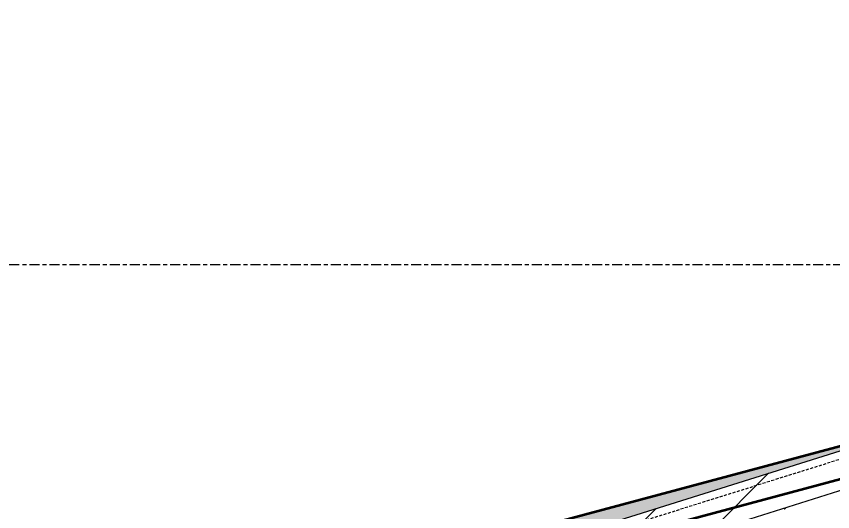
# Model space of a CAD drawing. Header units: centimetres. Extents: x -6111 to 13767, y -285 to 1600.
# Drawn here: x -5348.3 to -5219.3, y 1038.5 to 1116.7 of the extents above; entities that cross this region are included whole.
import ezdxf

# ---------------------------------------------------------------- set-up
doc = ezdxf.new("R2010")
doc.units = ezdxf.units.CM
doc.linetypes.add('Centre', pattern=[3.175, 0.635, -0.475, 1.59, -0.475])
doc.linetypes.add('Hidden', pattern=[0.714375, 0.47625, -0.238125])
for name, color, linetype, lineweight in [('A-ANNO-DIMS', 7, 'Continuous', 9), ('A-ANNO-DIMS-100', 7, 'Continuous', 9), ('A-FLOR-LEVL', 7, 'Continuous', 9), ('A-ROOF', 7, 'Continuous', 9), ('A-ROOF-PATT', 7, 'Continuous', 35), ('S-BEAM', 7, 'Continuous', 9)]:
    doc.layers.add(name, color=color, linetype=linetype, lineweight=lineweight)
doc.styles.add('Century Gothic_1', font='GOTHIC.TTF', dxfattribs={"height": 15})
doc.dimstyles.new('FCA_N_Cotas_E100', dxfattribs={"dimscale": 30.48, "dimtxt": 15.662524, "dimasz": 0.492126, "dimexe": 0.656168, "dimexo": 0.656168, "dimgap": 0.032808, "dimtad": 1, "dimlfac": 0.01, "dimrnd": 0.01, "dimzin": 0, "dimdsep": 46, "dimtxsty": 'Century Gothic_1', "dimblk1": 'OBLIQUE', "dimblk2": 'OBLIQUE', "dimsah": 1, "dimcen": 0.09, "dimdle": 0.656168, "dimadec": 3, "dimazin": 2, "dimtfac": 1, "dimtdec": 4, "dimtix": 1, "dimtmove": 0, "dimatfit": 3, "dimfxl": 1, "dimtvp": 1, "dimtolj": 1, "dimtzin": 0, "dimarcsym": 2})

# ---------------------------------------------------------------- blocks, each defined once
blk = doc.blocks.new('PQ_RVR_ARQ-01_ZZ_ZZ_MO_T_A_rvt-1-Elevación Eje 1')
at = {"layer": 'A-ROOF-PATT', "lineweight": 9, "true_color": 0xeaeaea}
h = blk.add_hatch(color=254, dxfattribs=at)
h.paths.add_polyline_path([(-4662.32, 970.65), (-4662.32, 975.83), (-5071.41, 1088.14), (-5080.46, 1085.6), (-5071.75, 1082.87), (-5071.43, 1082.96), (-4676.26, 974.47)])
h.paths.add_polyline_path([(-5486.76, 971.67), (-5316.05, 1017.41), (-5202.33, 1053.06), (-5486.76, 976.84)])
h.paths.add_polyline_path([(-5177.91, 1054.42), (-5093.21, 1077.12), (-5093.13, 1079.7), (-5088.13, 1079.7), (-5088.13, 1078.48), (-5082.57, 1079.97), (-5089.49, 1082.14), (-5133.84, 1068.24)])
at = {"layer": 'A-ROOF', "color": 254, "lineweight": 35, "true_color": 0xcccccc}
for p, q in [((-5071.41, 1088.14), (-5486.76, 976.84)), ((-5476.76, 974.35), (-5071.43, 1082.96))]:
    blk.add_line(p, q, dxfattribs=at)
blk = doc.blocks.new('C Shapes - C8x16-1788156-Elevación Eje 1')
at = {"layer": 'S-BEAM', "linetype": 'Hidden'}
blk.add_line((-5089.49, 1087.07), (-5460.44, 970.79), dxfattribs=at)
blk = doc.blocks.new('FP_9-Elevación Eje 1')
at = {"layer": 'S-BEAM', "color": 9, "true_color": 0xc0c0c0}
for p, q in [((-5226.97, 1038.92), (-5226.96, 1038.93)), ((-5226.96, 1038.93), (-5226.94, 1038.93)), ((-5226.94, 1038.93), (-5226.93, 1038.94)), ((-5226.93, 1038.94), (-5226.91, 1038.95)), ((-5226.91, 1038.95), (-5226.9, 1038.95)), ((-5226.9, 1038.95), (-5226.89, 1038.96)), ((-5226.89, 1038.96), (-5226.87, 1038.97)), ((-5226.87, 1038.97), (-5226.86, 1038.98)), ((-5226.86, 1038.98), (-5226.84, 1038.99)), ((-5226.84, 1038.99), (-5226.83, 1039)), ((-5226.83, 1039), (-5226.82, 1039)), ((-5226.82, 1039), (-5226.8, 1039.01)), ((-5226.8, 1039.01), (-5226.79, 1039.03)), ((-5226.79, 1039.03), (-5226.78, 1039.04)), ((-5226.78, 1039.04), (-5226.76, 1039.05)), ((-5226.76, 1039.05), (-5226.75, 1039.06)), ((-5226.75, 1039.06), (-5226.74, 1039.07)), ((-5226.74, 1039.07), (-5226.73, 1039.08)), ((-5226.73, 1039.08), (-5226.71, 1039.1)), ((-5226.71, 1039.1), (-5226.7, 1039.11)), ((-5226.7, 1039.11), (-5226.69, 1039.12)), ((-5226.69, 1039.12), (-5226.68, 1039.14))]:
    blk.add_line(p, q, dxfattribs=at)
blk = doc.blocks.new('DIMBLOCK1-Elevación Eje 1')
at = {"layer": 'A-ANNO-DIMS-100'}
for p, q in [((-5438.84, 1253.14), (-5438.84, 1273.14)), ((-5078.54, 1253.14), (-5078.54, 1273.14)), ((-5458.84, 1253.14), (-5078.54, 1253.14)), ((-5438.84, 1253.14), (-5438.84, 975.53)), ((-5078.54, 1253.14), (-5078.54, 1243.75))]:
    blk.add_line(p, q, dxfattribs=at)
at = {"layer": 'A-ANNO-DIMS-100', "lineweight": 35}
for p, q in [((-5438.84, 1253.14), (-5431.34, 1260.64)), ((-5078.54, 1253.14), (-5071.04, 1260.64)), ((-5438.84, 1253.14), (-5446.34, 1245.64)), ((-5078.54, 1253.14), (-5086.04, 1245.64))]:
    blk.add_line(p, q, dxfattribs=at)
at = {"layer": 'A-ANNO-DIMS-100', "color": 0, "insert": (-5279.08, 1273.37), "char_height": 15, "width": 48.9267, "attachment_point": 1, "line_spacing_factor": 0.984502, "style": 'Century Gothic_1'}
blk.add_mtext('3.60', dxfattribs=at)
blk = doc.blocks.new('_Oblique')
at = {"color": 0, "linetype": 'ByBlock', "lineweight": -2}
blk.add_line((-0.5, -0.5), (0.5, 0.5), dxfattribs=at)
blk = doc.blocks.new('DIMBLOCK3-Elevación Eje 1')
at = {"layer": 'A-ANNO-DIMS-100'}
for p, q in [((-5438.84, 1313.19), (-5438.84, 1333.19)), ((-4765.58, 1313.19), (-4765.58, 1333.19)), ((-5458.84, 1313.19), (-4745.58, 1313.19)), ((-5438.84, 1313.19), (-5438.84, 975.53)), ((-4765.58, 1313.19), (-4765.58, 975.53))]:
    blk.add_line(p, q, dxfattribs=at)
at = {"layer": 'A-ANNO-DIMS-100', "lineweight": 35}
for p, q in [((-5438.84, 1313.19), (-5431.34, 1320.69)), ((-4765.58, 1313.19), (-4758.08, 1320.69)), ((-5438.84, 1313.19), (-5446.34, 1305.69)), ((-4765.58, 1313.19), (-4773.08, 1305.69))]:
    blk.add_line(p, q, dxfattribs=at)
at = {"layer": 'A-ANNO-DIMS-100', "color": 0, "insert": (-5122.59, 1333.42), "char_height": 15, "width": 48.9267, "attachment_point": 1, "line_spacing_factor": 0.984502, "style": 'Century Gothic_1'}
blk.add_mtext('6.73', dxfattribs=at)

msp = doc.modelspace()

# ---------------------------------------------------------------- hatches: boundary and pattern name
at = {"layer": 'S-BEAM', "true_color": 0xc0c0c0}
h = msp.add_hatch(dxfattribs=at)
h.set_pattern_fill('FP_5', color=9, style=0, pattern_type=2)
h.set_pattern_definition([(45, (0, 0), (-25.14472, 25.14472), []), (45, (0, 38.1), (-25.14472, 25.14472), [])])
h.paths.add_polyline_path([(-5459.031, 966.301), (-5089.492, 1082.139), (-5089.492, 1088.427), (-5460.825, 972.026)])

# ---------------------------------------------------------------- linework, layer by layer
at = {"layer": 'A-FLOR-LEVL', "color": 253, "linetype": 'Centre', "true_color": 0xaaaaaa}
msp.add_line((-5871.196, 1077.508), (-4396.473, 1077.508), dxfattribs=at)
at = {"layer": 'S-BEAM'}
for p, q in [((-5460.825, 972.026), (-5089.492, 1088.427)), ((-5459.031, 966.301), (-5089.492, 1082.139))]:
    msp.add_line(p, q, dxfattribs=at)

# ---------------------------------------------------------------- block references
at = {"lineweight": 5}
msp.add_blockref('PQ_RVR_ARQ-01_ZZ_ZZ_MO_T_A_rvt-1-Elevación Eje 1', (0, 0), dxfattribs=at)
at = {"layer": 'S-BEAM', "linetype": 'Hidden'}
msp.add_blockref('C Shapes - C8x16-1788156-Elevación Eje 1', (0, 0), dxfattribs=at)
at = {"layer": 'S-BEAM'}
msp.add_blockref('FP_9-Elevación Eje 1', (0, 0), dxfattribs=at)

# ---------------------------------------------------------------- dimensions: what is measured, and where the dimension line sits
at = {"layer": 'A-ANNO-DIMS'}
for base, p2, override, picture, middle in [((-4765.577, 1313.194), (-4765.577, 955.53), {"dimpost": '<>', "dimfxl": 673.262505}, 'DIMBLOCK3-Elevación Eje 1', (-5102.208, 1322.072)), ((-5078.539, 1253.141), (-5078.539, 1263.748), {"dimpost": '<>', "dimfxl": 474.145739}, 'DIMBLOCK1-Elevación Eje 1', (-5258.689, 1262.019))]:
    dim = msp.add_linear_dim(base=base, p1=(-5438.839, 955.53), p2=p2, dimstyle='FCA_N_Cotas_E100', override=override, dxfattribs=at)
    dim.commit()
    dim.dimension.update_dxf_attribs({"geometry": picture, "text_midpoint": middle})

doc.saveas('drawing.dxf')
